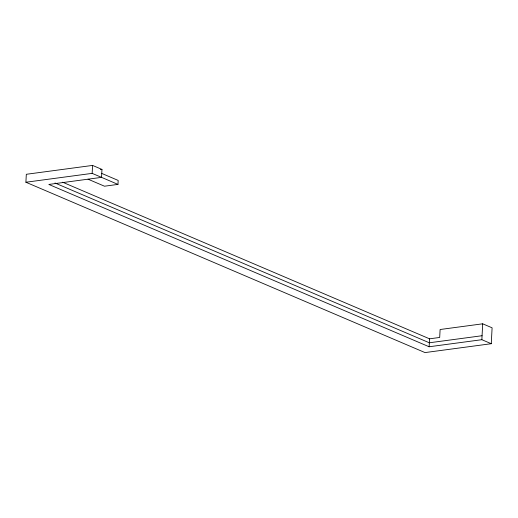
<?xml version="1.0" encoding="UTF-8"?>
<svg xmlns="http://www.w3.org/2000/svg" width="518" height="518" viewBox="0 0 518 518"><rect width="100%" height="100%" fill="white"/><g stroke="black" fill="none" stroke-linecap="round" stroke-linejoin="round"><path stroke-width="0.78" d="M101.729 173.407L101.554 177.37L117.974 184.402L118.182 180.426L101.729 173.407L101.975 169.425L92.573 165.417L26.314 174.288L25.9 182.239L425.013 352.583L491.265 343.712L492.1 327.816L482.698 323.808L440.106 329.513L439.691 337.458L429.551 338.817L62.639 182.213M491.265 343.712L481.863 339.698L429.131 346.762L48.822 184.44L101.554 177.37L92.152 173.362L92.573 165.417M429.131 346.762L429.551 338.817M481.863 339.698L482.698 323.808M100.382 169.639L101.975 169.425M25.9 182.239L92.152 173.362M117.974 184.402L104.487 186.208L88.034 179.183M482.07 335.722L429.338 342.786L54.986 183.003"/></g></svg>
